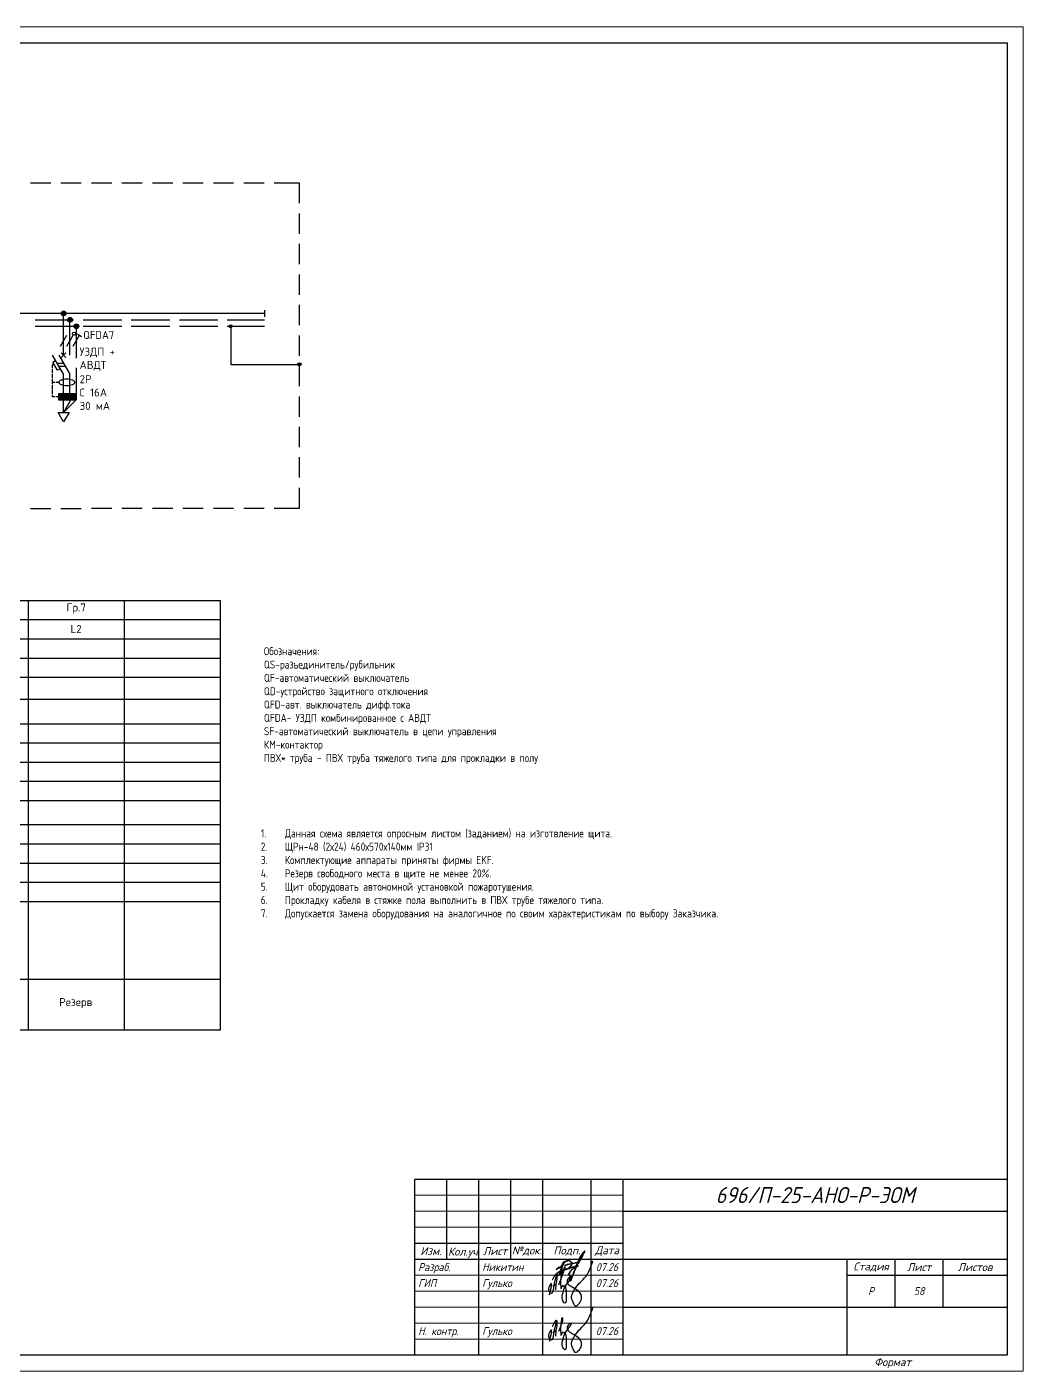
# Model space of a CAD drawing. Header units: millimetres. Extents: x -32 to 417638015, y -35 to 175284279.
# Drawn here: x 731059 to 762183, y 20248 to 62248 of the extents above; entities that cross this region are included whole.
import ezdxf
from ezdxf.enums import TextEntityAlignment as Align

# ---------------------------------------------------------------- set-up
doc = ezdxf.new("R2010")
doc.units = ezdxf.units.MM
for name, color, linetype in [('PDF _0', 7, 'Continuous'), ('PDF _4_Однолинейная схема', 7, 'Continuous'), ('PDF _A-ANNO-NOTE', 7, 'Continuous'), ('PDF _A-HATCH-WALL', 5, 'Continuous'), ('PDF _Текст', 7, 'Continuous'), ('RAMKA', 7, 'Continuous')]:
    doc.layers.add(name, color=color, linetype=linetype)
doc.layers.add('Подписи', color=7, linetype='Continuous', lineweight=9, true_color=0x312af4)
doc.layers.add('ПП_Оформление_подписи_ГИП_Гулько', color=5, linetype='Continuous', lineweight=30)
doc.layers.add('ПП_Оформление_подписи_Разраб_ЭОМ_Никитин', color=5, linetype='Continuous', lineweight=30)
doc.styles.add('ISOCPEUR', font='isocpeur.ttf', dxfattribs={"width": 0.85, "height": 275})
doc.styles.add('PDF GOST Common', font='GOST_Common.ttf')
doc.styles.add('PDF ISOCPEUR', font='isocpeur.ttf')
doc.styles.add('RAMKA', font='isocpeur.ttf', dxfattribs={"oblique": 15, "height": 5})
doc.styles.get("Standard").update_dxf_attribs({"font": 'arial.ttf'})

# ---------------------------------------------------------------- blocks, each defined once
blk = doc.blocks.new('A$Cb06f03d6')
at = {"layer": 'ПП_Оформление_подписи_ГИП_Гулько'}
blk.add_line((-125812, 86151), (-99010, 105567), dxfattribs=at)
for points in [[(48334, 37486), (96196, 107493), (144753, 156012), (214812, 300877)], [(-153665, 12505), (-142841, 105790), (-159754, 76722), (-152989, 32784), (-137429, 26024), (-117811, 71315), (-98869, 164600), (-92504, 179742), (-92297, 176756)], [(-128360, 138738), (-93552, 187518), (-92504, 179742), (-97797, 114560), (-104164, 55600)], [(-75533, 97324), (-42210, 189000), (-42210, 208026), (-48269, 212783), (-52164, 202837), (-57357, 65757), (-56924, 62730), (-40479, 94297), (-32257, 83054), (-17543, 96459), (-18408, 94730), (-18706, 73957), (-12202, 5501), (-23909, -59489), (-44288, -31326), (-39549, 31070), (-17839, 86088), (28122, 165376), (-2229, 141546), (2107, 106452), (39396, 79590), (85790, 47095), (115708, 735), (107904, -44757), (87958, -72486), (68013, -84185), (56306, -72920)], [(56306, -72920), (39460, -35096), (34790, 9574), (48334, 37486)]]:
    blk.add_spline(points, degree=3, dxfattribs=at)
blk = doc.blocks.new('Никитин И.В. подпись')
at = {"color": 5, "lineweight": 35}
for points in [[(0, 0), (602, -1724), (2007, -2407), (3934, -2407), (6143, -802), (8311, 442), (9997, 1445), (11403, 2529), (12527, 3050), (13611, 2408), (15217, 2408), (17425, 3331), (19794, 4575), (21240, 5378), (22324, 5378), (23207, 3893), (23207, 3291), (28419, 5040), (34273, 8632), (43207, 17047), (50303, 27442), (55952, 36883), (62532, 48513), (67769, 59084), (72802, 69346), (75472, 74169), (78039, 81045), (79261, 83531), (75163, 79486), (71013, 74068), (65109, 66390), (62179, 61575), (59008, 56240), (56180, 50874), (51628, 41792), (48349, 33799), (44744, 25479), (41658, 16928), (38577, 9394), (35036, 222), (29326, -12715), (25523, -22346), (22704, -29814), (19481, -38250), (16561, -44005), (15820, -46019), (12174, -57338), (9438, -62595), (8070, -62595), (6749, -61249), (5999, -57223), (5999, -43279), (5999, -38153), (2629, -32924), (1836, -31590), (3630, -26797), (4762, -24498), (7660, -18166), (10828, -13721), (13524, -9949), (15882, -7592), (19252, -5100), (27677, -49), (35068, 4388), (40499, 7484), (49708, 13124)], [(-61141, -9119), (-56920, -4180), (-51478, 315), (-48257, 3367), (-47749, 4833), (-47749, 2430), (-47421, 1774), (-46569, 1403), (-45257, 1403), (-44361, 1818), (-40252, 5103), (-35357, 8946), (-30113, 14561), (-27569, 17068), (-25591, 20069), (-22835, 23741), (-21480, 28085), (-21480, 30147), (-22085, 30681), (-22903, 30681), (-23259, 30681), (-24184, 29614), (-24682, 28619), (-26710, 25099), (-28240, 21473), (-30339, 16283), (-33957, 4766), (-36631, -4274), (-38624, -14132), (-40786, -23569), (-44096, -30947), (-47059, -34122), (-49096, -35520), (-51630, -36412), (-54343, -36412), (-56664, -35591), (-58342, -34485), (-59056, -32345), (-58627, -29384), (-57235, -27351), (-53201, -23427), (-49774, -20822), (-44738, -17276), (-40454, -15564), (-37848, -14280), (-31137, -12104), (-25293, -10424), (-13570, -7108), (-5634, -3792), (1195, 873), (6533, 4946), (12124, 11398), (15268, 17253), (16169, 22480), (15268, 27238), (13103, 30122), (9749, 32825), (5774, 35220), (2203, 36625), (-4037, 36625), (-7969, 35904), (-13812, 33165), (-18538, 29849), (-21618, 25620), (-26152, 18460), (-28224, 13858), (-30608, 6833), (-31764, 2065), (-32434, -877), (-32817, -2860), (-33290, -5472), (-33874, -9228), (-35328, -17258), (-39288, -34300), (-34394, -13004)], [(-28077, -24913), (-17323, 8593)], [(-20379, 13407), (42726, 27296)], [(-12124, -2986), (-13038, -5766), (-12685, -6817), (-12402, -6759)]]:
    blk.add_spline(points, degree=3, dxfattribs=at)
blk = doc.blocks.new('*U1112')
at = {"lineweight": 30, "transparency": 33554687}
for p, q in [((404, 5), (404, 60)), ((404, 60), (589, 60)), ((414, 35), (414, 60)), ((424, 5), (424, 60)), ((434, 35), (434, 60)), ((444, 5), (444, 60)), ((459, 5), (459, 60)), ((469, 5), (469, 60)), ((469, 50), (589, 50)), ((404, 40), (469, 40)), ((404, 35), (469, 35)), ((469, 35), (589, 35)), ((539, 20), (539, 35)), ((554, 20), (554, 35)), ((569, 20), (569, 35)), ((539, 30), (589, 30)), ((469, 20), (589, 20)), ((539, 5), (539, 20))]:
    blk.add_line(p, q, dxfattribs=at)
at = {"lineweight": 20, "transparency": 33554687}
for p, q in [((404, 55), (469, 55)), ((404, 50), (469, 50)), ((404, 45), (469, 45)), ((404, 30), (469, 30)), ((404, 25), (469, 25)), ((404, 20), (469, 20)), ((404, 15), (469, 15)), ((404, 10), (469, 10))]:
    blk.add_line(p, q, dxfattribs=at)
at = {"lineweight": 5, "transparency": 33554687}
blk.add_lwpolyline([(0, 0), (0, 420), (594, 420), (594, 0)], close=True, dxfattribs=at)
at = {"lineweight": 30, "transparency": 33554687}
blk.add_lwpolyline([(20, 5), (20, 415), (589, 415), (589, 5)], close=True, dxfattribs=at)
at = {"layer": 'Подписи', "transparency": 33554687, "xscale": 3.662109375000001e-05, "yscale": 3.662109375000001e-05, "zscale": 3.662109375000001e-05}
blk.add_blockref('A$Cb06f03d6', (451.71, 23.41), dxfattribs=at)
at = {"layer": 'ПП_Оформление_подписи_ГИП_Гулько', "transparency": 33554687, "xscale": 3.662109375000001e-05, "yscale": 3.662109375000001e-05, "zscale": 3.662109375000001e-05}
blk.add_blockref('A$Cb06f03d6', (451.71, 8.87), dxfattribs=at)
at = {"layer": 'ПП_Оформление_подписи_Разраб_ЭОМ_Никитин', "transparency": 33554687, "xscale": 6.346291230164351e-05, "yscale": 6.346291230164351e-05, "zscale": 6.346291230164351e-05}
blk.add_blockref('Никитин И.В. подпись', (451.98, 32.19), dxfattribs=at)
at = {"transparency": 33554687, "char_height": 2.5, "style": 'RAMKA'}
for s, insert, width, attachment_point in [('Изм.', (409, 37.5), 10, 5), ('Кол.уч', (419, 37), 10, 5), ('Лист', (429, 37.5), 10, 5), ('№док.', (439, 37.5), 10, 5), ('Подп.', (451.5, 37.5), 15, 5), ('Дата', (464, 37.5), 10, 5), ('Стадия', (546.5, 32.5), 15, 5), ('Лист', (561.5, 32.5), 15, 5), ('Листов', (579, 32.5), 20, 5), ('Формат  ', (559, 2.5), 95, 6)]:
    blk.add_mtext(s, dxfattribs=dict(at, insert=insert, width=width, attachment_point=attachment_point))
at = {"lineweight": 9, "transparency": 33554687, "oblique": 15, "width": 0.9}
blk.add_attdef('ОБЪЕКТ', text='', height=2.5, dxfattribs=at).set_placement((529, 42.5), align=Align.MIDDLE_CENTER)
at = {"transparency": 33554687, "style": 'RAMKA', "oblique": 15, "width": 0.9}
for tag, height, p in [('СТРАНИЦА', 0.00025, (589, 415)), ('ДАТА1', 2.5, (464, 32.5)), ('ДАТА2', 2.5, (464, 27.5)), ('СТАДИЯ', 2.5, (546.5, 25)), ('ЛИСТ', 2.5, (561.5, 25)), ('ЛИСТОВ', 2.5, (579, 25)), ('ДАТА3', 2.5, (464, 22.5)), ('ДАТА4', 2.5, (464, 17.5)), ('ДАТА5', 2.5, (464, 12.5)), ('ДАТА6', 2.5, (464, 7.5))]:
    blk.add_attdef(tag, text='', height=height, dxfattribs=at).set_placement(p, align=Align.MIDDLE_CENTER)
at = {"transparency": 33554687, "style": 'RAMKA', "oblique": 15, "width": 0.9, "flags": 8}
blk.add_attdef('ШИФР', text='', height=5, dxfattribs=at).set_placement((529, 55), align=Align.MIDDLE_CENTER)
at = {"transparency": 33554687, "style": 'RAMKA', "oblique": 15, "width": 0.9}
for tag, p in [('ДОЛЖНОСТЬ1', (405, 32.5)), ('ФИО1', (425, 32.5)), ('ДОЛЖНОСТЬ2', (405, 27.5)), ('ФИО2', (425, 27.5)), ('ДОЛЖНОСТЬ3', (405, 22.5)), ('ФИО3', (425, 22.5)), ('ДОЛЖНОСТЬ4', (405, 17.5)), ('ФИО4', (425, 17.5)), ('ДОЛЖНОСТЬ5', (405, 12.5)), ('ФИО5', (425, 12.5)), ('ДОЛЖНОСТЬ6', (405, 7.5)), ('ФИО6', (425, 7.5))]:
    blk.add_attdef(tag, text='', height=2.5, dxfattribs=at).set_placement(p, align=Align.MIDDLE_LEFT)
at = {"lineweight": 9, "transparency": 33554687, "oblique": 15, "width": 0.9, "flags": 128}
blk.add_attdef('НАИМЕНОВАНИЕ', text='', height=2.5, dxfattribs=at).set_placement((504, 12.5), align=Align.MIDDLE_CENTER)
at = {"lineweight": 13, "transparency": 33554687, "oblique": 15, "width": 0.9, "flags": 15}
blk.add_attdef('КОМПАНИЯ', text='', height=2.5, dxfattribs=at).set_placement((564, 12.5), align=Align.MIDDLE_CENTER)
at = {"transparency": 33554687, "style": 'RAMKA', "oblique": 15, "width": 0.9, "flags": 8}
blk.add_attdef('ФОРМАТЛИСТА', text='', height=2.5, dxfattribs=at).set_placement((560, 2.5), align=Align.MIDDLE_LEFT)

msp = doc.modelspace()

# ---------------------------------------------------------------- linework, layer by layer
at = {"layer": 'PDF _0', "lineweight": 25}
for points in [[(731169, 57380), (731804, 57380)], [(732122, 57380), (732757, 57380)], [(733074, 57380), (733709, 57380)], [(734027, 57380), (734662, 57380)], [(734979, 57380), (735614, 57380)], [(735932, 57380), (736567, 57380)], [(736884, 57380), (737519, 57380)], [(737837, 57380), (738472, 57380)], [(738789, 57380), (739568, 57380), (739568, 56736)], [(739568, 56419), (739568, 55784)], [(739568, 55466), (739568, 54831)], [(739568, 54514), (739568, 53879)], [(739568, 53561), (739568, 52926)], [(732206, 51995), (732206, 53295)], [(732405, 51995), (732405, 53096)], [(732604, 51898), (732604, 52892)], [(737426, 52914), (737426, 51703), (739572, 51703)], [(739568, 52609), (739568, 51974)], [(732206, 50788), (732206, 51394), (731859, 51995)], [(732109, 51563), (732020, 51517), (731872, 51775), (731957, 51826)], [(732003, 51745), (732202, 51745)], [(732058, 51995), (732405, 51394)], [(732278, 51923), (732134, 52067)], [(732134, 51923), (732274, 52063)], [(732062, 51644), (732261, 51644)], [(732206, 50204), (732604, 50602), (732604, 51597)], [(732405, 50788), (732405, 51394)], [(739568, 51656), (739568, 51021)], [(732405, 50598), (732405, 50547), (732206, 50204), (732206, 50589)], [(739568, 50704), (739568, 50069)], [(739568, 49751), (739568, 49116)], [(739564, 48799), (739564, 48164)], [(739564, 47846), (739564, 47203), (738789, 47203)], [(731804, 47194), (731169, 47194)], [(732757, 47194), (732122, 47194)], [(733709, 47198), (733074, 47198)], [(734662, 47198), (734027, 47198)], [(735614, 47198), (734979, 47198)], [(736567, 47198), (735932, 47198)], [(737519, 47198), (736884, 47198)], [(738472, 47203), (737837, 47203)], [(737095, 30900), (707000, 30900), (707000, 44324), (737095, 44324)], [(731097, 44324), (731097, 30900)], [(734099, 44324), (734099, 30900)], [(737096, 44324), (737096, 30900)], [(707000, 43727), (737095, 43727)], [(707000, 43126), (737095, 43126)], [(707000, 42525), (737095, 42525)], [(707000, 41928), (737095, 41928)], [(707000, 41238), (737095, 41238)], [(708821, 40476), (737095, 40476)], [(711598, 39879), (737095, 39879)], [(708821, 39278), (737095, 39278)], [(711598, 38676), (737095, 38676)], [(707000, 38075), (737095, 38075)], [(707000, 37322), (737095, 37322)], [(707000, 36721), (737095, 36721)], [(707000, 36119), (737095, 36119)], [(707000, 35522), (737095, 35522)], [(707000, 34921), (737095, 34921)], [(707000, 32491), (737095, 32491)]]:
    msp.add_lwpolyline(points, dxfattribs=at)
at = {"layer": 'PDF _0', "color": 1, "lineweight": 25}
for points in [[(732105, 52270), (732308, 52617)], [(732308, 52270), (732507, 52617)], [(732507, 52270), (732706, 52617)], [(732642, 52655), (732769, 52579)], [(731855, 51584), (731855, 51694), (731918, 51694)], [(731855, 51432), (731855, 51555)], [(731855, 51284), (731855, 51402)], [(731940, 51140), (731855, 51140), (731855, 51254)], [(731855, 51080), (731855, 51140)], [(731855, 50932), (731855, 51051)], [(731855, 50780), (731855, 50903)], [(732058, 51140), (731969, 51140)], [(731940, 50691), (731855, 50691), (731855, 50750)], [(732058, 50691), (731969, 50691)]]:
    msp.add_lwpolyline(points, dxfattribs=at)
at = {"layer": 'PDF _0', "lineweight": 25}
for points in [[(732558, 51140), (732553, 51161), (732537, 51178), (732515, 51199), (732482, 51212), (732443, 51224), (732401, 51233), (732355, 51241), (732308, 51241), (732257, 51241), (732211, 51233), (732168, 51224), (732130, 51212), (732096, 51199), (732075, 51178), (732062, 51161), (732058, 51140), (732062, 51123), (732075, 51102), (732096, 51085), (732130, 51072), (732168, 51059), (732211, 51051), (732257, 51042), (732308, 51042), (732355, 51042), (732401, 51051), (732443, 51059), (732482, 51072), (732515, 51085), (732537, 51102), (732553, 51123)], [(732058, 50788), (732558, 50788), (732558, 50589), (732058, 50589)], [(732558, 50589), (732058, 50589), (732058, 50788), (732558, 50788)], [(732206, 49904), (732033, 50204), (732380, 50204)]]:
    msp.add_lwpolyline(points, close=True, dxfattribs=at)
at = {"layer": 'PDF _0', "color": 7, "lineweight": 0, "true_color": 0xffffff}
msp.add_lwpolyline([(732058, 50788), (732558, 50788)], dxfattribs=at)
at = {"layer": 'PDF _0', "lineweight": 25}
for centre, radius in [((732208, 53297), 74.1), ((732407, 53098), 74.1), ((732606, 52895), 74.1), ((737428, 52895), 48.7), ((739575, 51705), 48.7)]:
    msp.add_circle(centre, radius, dxfattribs=at)
at = {"layer": 'PDF _0', "color": 1, "lineweight": 25}
msp.add_circle((732534, 52662), 48.7, dxfattribs=at)
at = {"layer": 'PDF _0', "transparency": 33554559}
for points in [[(732147, 53341), (732270, 53337), (732143, 53337)], [(732151, 53345), (732266, 53341), (732147, 53341)], [(732266, 53341), (732147, 53341), (732270, 53337)], [(732156, 53350), (732261, 53345), (732151, 53345)], [(732261, 53345), (732151, 53345), (732266, 53341)], [(732164, 53354), (732253, 53350), (732156, 53350)], [(732253, 53350), (732156, 53350), (732261, 53345)], [(732168, 53358), (732249, 53354), (732164, 53354)], [(732249, 53354), (732164, 53354), (732253, 53350)], [(732177, 53362), (732244, 53358), (732168, 53358)], [(732244, 53358), (732168, 53358), (732249, 53354)], [(732181, 53367), (732236, 53362), (732177, 53362)], [(732236, 53362), (732177, 53362), (732244, 53358)], [(732189, 53367), (732232, 53367), (732181, 53367)], [(732232, 53367), (732181, 53367), (732236, 53362)], [(732194, 53367), (732223, 53367), (732189, 53367)], [(732223, 53367), (732189, 53367), (732232, 53367)], [(732211, 53371), (732215, 53367), (732194, 53367)], [(732215, 53367), (732194, 53367), (732223, 53367)], [(732134, 53307), (732283, 53303), (732130, 53303)], [(732283, 53303), (732130, 53303), (732283, 53295)], [(732130, 53303), (732283, 53295), (732130, 53295)], [(732283, 53295), (732130, 53295), (732283, 53286)], [(732130, 53295), (732283, 53286), (732130, 53286)], [(732283, 53286), (732130, 53286), (732278, 53282)], [(732130, 53286), (732278, 53282), (732134, 53282)], [(732139, 53324), (732278, 53316), (732134, 53316)], [(732278, 53316), (732134, 53316), (732278, 53307)], [(732134, 53316), (732278, 53307), (732134, 53307)], [(732278, 53307), (732134, 53307), (732283, 53303)], [(732278, 53282), (732134, 53282), (732278, 53273)], [(732134, 53282), (732278, 53273), (732134, 53273)], [(732278, 53273), (732134, 53273), (732274, 53265)], [(732134, 53273), (732274, 53265), (732139, 53265)], [(732143, 53337), (732274, 53328), (732139, 53328)], [(732274, 53328), (732139, 53328), (732274, 53324)], [(732139, 53328), (732274, 53324), (732139, 53324)], [(732274, 53324), (732139, 53324), (732278, 53316)], [(732274, 53265), (732139, 53265), (732274, 53261)], [(732139, 53265), (732274, 53261), (732139, 53261)], [(732274, 53261), (732139, 53261), (732270, 53252)], [(732139, 53261), (732270, 53252), (732143, 53252)], [(732270, 53337), (732143, 53337), (732274, 53328)], [(732270, 53252), (732143, 53252), (732266, 53248)], [(732143, 53252), (732266, 53248), (732147, 53248)], [(732266, 53248), (732147, 53248), (732261, 53244)], [(732147, 53248), (732261, 53244), (732151, 53244)], [(732261, 53244), (732151, 53244), (732253, 53240)], [(732151, 53244), (732253, 53240), (732156, 53240)], [(732253, 53240), (732156, 53240), (732249, 53235)], [(732156, 53240), (732249, 53235), (732164, 53235)], [(732249, 53235), (732164, 53235), (732244, 53231)], [(732164, 53235), (732244, 53231), (732168, 53231)], [(732244, 53231), (732168, 53231), (732236, 53227)], [(732168, 53231), (732236, 53227), (732177, 53227)], [(732236, 53227), (732177, 53227), (732232, 53223)], [(732177, 53227), (732232, 53223), (732181, 53223)], [(732232, 53223), (732181, 53223), (732223, 53223)], [(732181, 53223), (732223, 53223), (732189, 53223)], [(732189, 53223), (732194, 53218), (732215, 53218)], [(732189, 53223), (732223, 53223), (732215, 53218)], [(732194, 53218), (732215, 53218), (732211, 53218)]]:
    msp.add_solid(points, dxfattribs=at)
at = {"layer": 'PDF _0', "color": 7, "true_color": 0xffffff, "transparency": 33554559}
for points in [[(732058, 50589), (732558, 50589), (732058, 50788)], [(732558, 50589), (732058, 50788), (732558, 50788)]]:
    msp.add_solid(points, dxfattribs=at)
at = {"layer": 'PDF _4_Однолинейная схема', "lineweight": 25}
for points in [[(738485, 53396), (738485, 53193)], [(738485, 53295), (713356, 53295)], [(731322, 53096), (732520, 53096)], [(732820, 53096), (734022, 53096)], [(734319, 53096), (735521, 53096)], [(735822, 53096), (737020, 53096)], [(737320, 53096), (738485, 53096)], [(731322, 52892), (732520, 52892)], [(732820, 52892), (734022, 52892)], [(734319, 52892), (735521, 52892)], [(735822, 52892), (737020, 52892)], [(737320, 52892), (738485, 52892)]]:
    msp.add_lwpolyline(points, dxfattribs=at)
at = {"layer": 'PDF _A-ANNO-NOTE', "lineweight": 30}
for centre in [(737428, 52895), (739575, 51705)]:
    msp.add_circle(centre, 48.7, dxfattribs=at)
at = {"layer": 'PDF _A-ANNO-NOTE', "transparency": 33554559}
for points in [[(737384, 52922), (737469, 52918), (737380, 52918)], [(737388, 52926), (737469, 52922), (737384, 52922)], [(737469, 52922), (737384, 52922), (737469, 52918)], [(737392, 52931), (737464, 52926), (737388, 52926)], [(737464, 52926), (737388, 52926), (737469, 52922)], [(737397, 52935), (737460, 52931), (737392, 52931)], [(737464, 52931), (737464, 52931), (737392, 52931)], [(737464, 52931), (737392, 52931), (737460, 52931)], [(737464, 52931), (737392, 52931), (737464, 52926)], [(737401, 52939), (737456, 52935), (737397, 52935)], [(737456, 52935), (737397, 52935), (737460, 52931)], [(737405, 52939), (737452, 52939), (737401, 52939)], [(737452, 52939), (737401, 52939), (737456, 52935)], [(737409, 52943), (737447, 52939), (737405, 52939)], [(737447, 52939), (737405, 52939), (737452, 52939)], [(737414, 52943), (737443, 52943), (737409, 52943)], [(737443, 52943), (737409, 52943), (737447, 52939)], [(737418, 52943), (737439, 52943), (737414, 52943)], [(737439, 52943), (737414, 52943), (737443, 52943)], [(737430, 52943), (737418, 52943), (737418, 52943)], [(737430, 52943), (737418, 52943), (737439, 52943)], [(737380, 52909), (737477, 52905), (737375, 52905)], [(737477, 52905), (737375, 52905), (737477, 52901)], [(737375, 52905), (737477, 52901), (737375, 52901)], [(737477, 52901), (737375, 52901), (737477, 52892)], [(737375, 52901), (737477, 52892), (737375, 52892)], [(737477, 52892), (737375, 52892), (737477, 52888)], [(737375, 52892), (737477, 52888), (737375, 52888)], [(737477, 52888), (737375, 52888), (737477, 52884)], [(737375, 52888), (737477, 52884), (737375, 52884)], [(737477, 52884), (737375, 52884), (737473, 52880)], [(737375, 52884), (737473, 52880), (737380, 52880)], [(737469, 52918), (737380, 52918), (737473, 52914)], [(737380, 52918), (737473, 52914), (737380, 52914)], [(737473, 52914), (737380, 52914), (737473, 52909)], [(737380, 52914), (737473, 52909), (737380, 52909)], [(737473, 52909), (737380, 52909), (737477, 52905)], [(737473, 52880), (737380, 52880), (737473, 52875)], [(737380, 52880), (737473, 52875), (737380, 52875)], [(737473, 52875), (737380, 52875), (737469, 52871)], [(737380, 52875), (737469, 52871), (737380, 52871)], [(737469, 52871), (737380, 52871), (737469, 52867)], [(737380, 52871), (737469, 52867), (737384, 52867)], [(737469, 52867), (737384, 52867), (737464, 52863)], [(737384, 52867), (737464, 52863), (737388, 52863)], [(737464, 52863), (737388, 52863), (737464, 52859)], [(737388, 52863), (737464, 52859), (737392, 52859)], [(737460, 52859), (737460, 52859), (737392, 52859)], [(737460, 52859), (737392, 52859), (737464, 52859)], [(737460, 52859), (737392, 52859), (737456, 52854)], [(737392, 52859), (737456, 52854), (737397, 52854)], [(737456, 52854), (737397, 52854), (737452, 52850)], [(737397, 52854), (737452, 52850), (737401, 52850)], [(737452, 52850), (737401, 52850), (737447, 52850)], [(737401, 52850), (737447, 52850), (737405, 52850)], [(737447, 52850), (737405, 52850), (737443, 52846)], [(737405, 52850), (737443, 52846), (737409, 52846)], [(737443, 52846), (737409, 52846), (737439, 52846)], [(737409, 52846), (737439, 52846), (737414, 52846)], [(737430, 52846), (737418, 52846), (737414, 52846)], [(737414, 52846), (737439, 52846), (737430, 52846)], [(737430, 52846), (737430, 52846), (737418, 52846)], [(739526, 51711), (739623, 51707), (739522, 51707)], [(739623, 51707), (739522, 51707), (739623, 51703)], [(739522, 51707), (739623, 51703), (739522, 51703)], [(739623, 51703), (739522, 51703), (739623, 51699)], [(739522, 51703), (739623, 51699), (739522, 51699)], [(739623, 51699), (739522, 51699), (739623, 51694)], [(739522, 51699), (739623, 51694), (739526, 51694)], [(739530, 51724), (739619, 51720), (739526, 51720)], [(739619, 51720), (739526, 51720), (739619, 51715)], [(739526, 51720), (739619, 51715), (739526, 51715)], [(739619, 51715), (739526, 51715), (739623, 51711)], [(739526, 51715), (739623, 51711), (739526, 51711)], [(739623, 51711), (739526, 51711), (739623, 51707)], [(739623, 51694), (739526, 51694), (739619, 51690)], [(739526, 51694), (739619, 51690), (739526, 51690)], [(739619, 51690), (739526, 51690), (739619, 51686)], [(739526, 51690), (739619, 51686), (739526, 51686)], [(739619, 51686), (739526, 51686), (739619, 51682)], [(739526, 51686), (739619, 51682), (739530, 51682)], [(739534, 51732), (739615, 51728), (739530, 51728)], [(739615, 51728), (739530, 51728), (739619, 51724)], [(739530, 51728), (739619, 51724), (739530, 51724)], [(739619, 51724), (739530, 51724), (739619, 51720)], [(739619, 51682), (739530, 51682), (739615, 51677)], [(739530, 51682), (739615, 51677), (739530, 51677)], [(739615, 51677), (739530, 51677), (739611, 51673)], [(739530, 51677), (739611, 51673), (739534, 51673)], [(739539, 51737), (739611, 51732), (739534, 51732)], [(739611, 51732), (739534, 51732), (739615, 51728)], [(739611, 51673), (739534, 51673), (739611, 51669)], [(739534, 51673), (739611, 51669), (739539, 51669)], [(739543, 51745), (739606, 51741), (739539, 51741)], [(739606, 51741), (739539, 51741), (739611, 51737)], [(739539, 51741), (739611, 51737), (739539, 51737)], [(739611, 51737), (739539, 51737), (739611, 51732)], [(739611, 51669), (739539, 51669), (739606, 51665)], [(739539, 51669), (739606, 51665), (739539, 51665)], [(739606, 51665), (739539, 51665), (739602, 51660)], [(739539, 51665), (739602, 51660), (739543, 51660)], [(739547, 51745), (739602, 51745), (739543, 51745)], [(739602, 51745), (739543, 51745), (739606, 51741)], [(739602, 51660), (739543, 51660), (739598, 51660)], [(739543, 51660), (739598, 51660), (739547, 51660)], [(739551, 51749), (739598, 51745), (739547, 51745)], [(739598, 51745), (739547, 51745), (739602, 51745)], [(739598, 51660), (739547, 51660), (739594, 51656)], [(739547, 51660), (739594, 51656), (739551, 51656)], [(739556, 51749), (739594, 51749), (739551, 51749)], [(739594, 51749), (739551, 51749), (739598, 51745)], [(739564, 51754), (739590, 51749), (739556, 51749)], [(739590, 51749), (739556, 51749), (739594, 51749)], [(739577, 51754), (739564, 51754), (739564, 51754)], [(739585, 51754), (739585, 51754), (739564, 51754)], [(739585, 51754), (739564, 51754), (739577, 51754)], [(739585, 51754), (739564, 51754), (739590, 51749)], [(739594, 51656), (739551, 51656), (739590, 51656)], [(739551, 51656), (739590, 51656), (739556, 51656)], [(739590, 51656), (739556, 51656), (739585, 51656)], [(739556, 51656), (739585, 51656), (739564, 51656)], [(739577, 51652), (739564, 51652), (739564, 51656)], [(739564, 51656), (739585, 51656), (739577, 51652)], [(739577, 51652), (739577, 51652), (739564, 51652)]]:
    msp.add_solid(points, dxfattribs=at)
at = {"layer": 'PDF _A-HATCH-WALL', "color": 7, "transparency": 33554559}
for points in [[(732338, 53121), (732477, 53117), (732333, 53117)], [(732477, 53117), (732333, 53117), (732482, 53108)], [(732333, 53117), (732482, 53108), (732333, 53108)], [(732482, 53108), (732333, 53108), (732482, 53100)], [(732333, 53108), (732482, 53100), (732333, 53100)], [(732482, 53100), (732333, 53100), (732482, 53096)], [(732333, 53100), (732482, 53096), (732333, 53096)], [(732482, 53096), (732333, 53096), (732482, 53087)], [(732333, 53096), (732482, 53087), (732333, 53087)], [(732482, 53087), (732333, 53087), (732482, 53079)], [(732333, 53087), (732482, 53079), (732333, 53079)], [(732482, 53079), (732333, 53079), (732477, 53074)], [(732333, 53079), (732477, 53074), (732333, 53074)], [(732477, 53074), (732333, 53074), (732477, 53066)], [(732333, 53074), (732477, 53066), (732338, 53066)], [(732342, 53134), (732473, 53129), (732338, 53129)], [(732473, 53129), (732338, 53129), (732477, 53121)], [(732338, 53129), (732477, 53121), (732338, 53121)], [(732477, 53121), (732338, 53121), (732477, 53117)], [(732477, 53066), (732338, 53066), (732473, 53062)], [(732338, 53066), (732473, 53062), (732338, 53062)], [(732473, 53062), (732338, 53062), (732469, 53053)], [(732338, 53062), (732469, 53053), (732342, 53053)], [(732346, 53142), (732469, 53134), (732342, 53134)], [(732469, 53134), (732342, 53134), (732473, 53129)], [(732469, 53053), (732342, 53053), (732465, 53049)], [(732342, 53053), (732465, 53049), (732346, 53049)], [(732355, 53146), (732465, 53142), (732346, 53142)], [(732465, 53142), (732346, 53142), (732469, 53134)], [(732465, 53049), (732346, 53049), (732460, 53041)], [(732346, 53049), (732460, 53041), (732355, 53041)], [(732359, 53151), (732460, 53146), (732355, 53146)], [(732460, 53146), (732355, 53146), (732465, 53142)], [(732460, 53041), (732355, 53041), (732456, 53036)], [(732355, 53041), (732456, 53036), (732359, 53036)], [(732363, 53155), (732456, 53151), (732359, 53151)], [(732456, 53151), (732359, 53151), (732460, 53146)], [(732456, 53036), (732359, 53036), (732448, 53032)], [(732359, 53036), (732448, 53032), (732363, 53032)], [(732367, 53159), (732448, 53155), (732363, 53155)], [(732448, 53155), (732363, 53155), (732456, 53151)], [(732448, 53032), (732363, 53032), (732443, 53028)], [(732363, 53032), (732443, 53028), (732367, 53028)], [(732376, 53163), (732443, 53159), (732367, 53159)], [(732443, 53159), (732367, 53159), (732448, 53155)], [(732443, 53028), (732367, 53028), (732439, 53028)], [(732367, 53028), (732439, 53028), (732376, 53028)], [(732380, 53163), (732439, 53163), (732376, 53163)], [(732439, 53163), (732376, 53163), (732443, 53159)], [(732439, 53028), (732376, 53028), (732431, 53024)], [(732376, 53028), (732431, 53024), (732380, 53024)], [(732388, 53168), (732431, 53163), (732380, 53163)], [(732431, 53163), (732380, 53163), (732439, 53163)], [(732431, 53024), (732380, 53024), (732422, 53019)], [(732380, 53024), (732422, 53019), (732388, 53019)], [(732397, 53168), (732422, 53168), (732388, 53168)], [(732422, 53168), (732388, 53168), (732431, 53163)], [(732388, 53019), (732397, 53019), (732414, 53019)], [(732388, 53019), (732422, 53019), (732414, 53019)], [(732410, 53168), (732414, 53168), (732397, 53168)], [(732414, 53168), (732397, 53168), (732422, 53168)], [(732397, 53019), (732414, 53019), (732410, 53019)], [(732537, 52922), (732676, 52914), (732532, 52914)], [(732541, 52931), (732676, 52922), (732537, 52922)], [(732676, 52922), (732537, 52922), (732676, 52914)], [(732545, 52935), (732672, 52931), (732541, 52931)], [(732672, 52931), (732541, 52931), (732676, 52922)], [(732549, 52939), (732668, 52935), (732545, 52935)], [(732668, 52935), (732545, 52935), (732672, 52931)], [(732553, 52947), (732664, 52939), (732549, 52939)], [(732664, 52939), (732549, 52939), (732668, 52935)], [(732558, 52952), (732659, 52947), (732553, 52947)], [(732659, 52947), (732553, 52947), (732664, 52939)], [(732562, 52956), (732655, 52952), (732558, 52952)], [(732655, 52952), (732558, 52952), (732659, 52947)], [(732570, 52960), (732651, 52956), (732562, 52956)], [(732651, 52956), (732562, 52956), (732655, 52952)], [(732575, 52964), (732642, 52960), (732570, 52960)], [(732642, 52960), (732570, 52960), (732651, 52956)], [(732583, 52964), (732638, 52964), (732575, 52964)], [(732638, 52964), (732575, 52964), (732642, 52960)], [(732592, 52969), (732630, 52964), (732583, 52964)], [(732630, 52964), (732583, 52964), (732638, 52964)], [(732596, 52969), (732625, 52969), (732592, 52969)], [(732625, 52969), (732592, 52969), (732630, 52964)], [(732609, 52969), (732613, 52969), (732596, 52969)], [(732613, 52969), (732596, 52969), (732625, 52969)], [(732676, 52914), (732532, 52914), (732680, 52909)], [(732532, 52914), (732680, 52909), (732532, 52909)], [(732680, 52909), (732532, 52909), (732680, 52901)], [(732532, 52909), (732680, 52901), (732532, 52901)], [(732680, 52901), (732532, 52901), (732680, 52892)], [(732532, 52901), (732680, 52892), (732532, 52892)], [(732680, 52892), (732532, 52892), (732680, 52888)], [(732532, 52892), (732680, 52888), (732532, 52888)], [(732680, 52888), (732532, 52888), (732680, 52880)], [(732532, 52888), (732680, 52880), (732532, 52880)], [(732680, 52880), (732532, 52880), (732676, 52871)], [(732532, 52880), (732676, 52871), (732532, 52871)], [(732676, 52871), (732532, 52871), (732676, 52867)], [(732532, 52871), (732676, 52867), (732537, 52867)], [(732676, 52867), (732537, 52867), (732672, 52859)], [(732537, 52867), (732672, 52859), (732541, 52859)], [(732672, 52859), (732541, 52859), (732668, 52854)], [(732541, 52859), (732668, 52854), (732545, 52854)], [(732668, 52854), (732545, 52854), (732664, 52850)], [(732545, 52854), (732664, 52850), (732549, 52850)], [(732664, 52850), (732549, 52850), (732659, 52842)], [(732549, 52850), (732659, 52842), (732553, 52842)], [(732659, 52842), (732553, 52842), (732655, 52837)], [(732553, 52842), (732655, 52837), (732558, 52837)], [(732655, 52837), (732558, 52837), (732651, 52833)], [(732558, 52837), (732651, 52833), (732562, 52833)], [(732651, 52833), (732562, 52833), (732642, 52829)], [(732562, 52833), (732642, 52829), (732570, 52829)], [(732642, 52829), (732570, 52829), (732638, 52825)], [(732570, 52829), (732638, 52825), (732575, 52825)], [(732638, 52825), (732575, 52825), (732630, 52825)], [(732575, 52825), (732630, 52825), (732583, 52825)], [(732630, 52825), (732583, 52825), (732625, 52820)], [(732583, 52825), (732625, 52820), (732592, 52820)], [(732592, 52820), (732596, 52820), (732613, 52820)], [(732592, 52820), (732625, 52820), (732613, 52820)], [(732596, 52820), (732613, 52820), (732609, 52820)]]:
    msp.add_solid(points, dxfattribs=at)

# ---------------------------------------------------------------- block references
at = {"layer": 'RAMKA', "transparency": 33554687}
ref = msp.add_blockref('*U1112', (702783, 20248), dxfattribs=dict(at, xscale=100, yscale=100, zscale=100))
ref.add_attrib('ШИФР', '696/П-25-АНО-Р-ЭОМ', dxfattribs={"layer": '0', "transparency": 33554687, "height": 500, "style": 'RAMKA', "oblique": 15, "width": 0.9}).set_placement((755683, 25748), align=Align.MIDDLE_CENTER)
ref.add_attrib('СТАДИЯ', 'Р', dxfattribs={"layer": '0', "transparency": 33554687, "height": 250, "style": 'RAMKA', "oblique": 15, "width": 0.9}).set_placement((757433, 22748), align=Align.MIDDLE_CENTER)
ref.add_attrib('ЛИСТ', '58', dxfattribs={"layer": '0', "transparency": 33554687, "height": 250, "style": 'RAMKA', "oblique": 15, "width": 0.9}).set_placement((758933, 22748), align=Align.MIDDLE_CENTER)
ref.add_attrib('СТРАНИЦА', '1', dxfattribs={"layer": '0', "transparency": 33554687, "height": 0.025, "style": 'RAMKA', "oblique": 15, "width": 0.9}).set_placement((761683, 61748), align=Align.MIDDLE_CENTER)
ref.add_attrib('ДОЛЖНОСТЬ1', 'Разраб.', dxfattribs={"layer": '0', "transparency": 33554687, "height": 250, "style": 'RAMKA', "oblique": 15, "width": 0.9}).set_placement((743283, 23498), align=Align.MIDDLE_LEFT)
ref.add_attrib('ДОЛЖНОСТЬ2', 'ГИП', dxfattribs={"layer": '0', "transparency": 33554687, "height": 250, "style": 'RAMKA', "oblique": 15, "width": 0.9}).set_placement((743283, 22998), align=Align.MIDDLE_LEFT)
ref.add_attrib('ДОЛЖНОСТЬ5', 'Н. контр.', dxfattribs={"layer": '0', "transparency": 33554687, "height": 250, "style": 'RAMKA', "oblique": 15, "width": 0.9}).set_placement((743283, 21498), align=Align.MIDDLE_LEFT)
ref.add_attrib('ФИО1', 'Никитин', dxfattribs={"layer": '0', "transparency": 33554687, "height": 250, "style": 'RAMKA', "oblique": 15, "width": 0.9}).set_placement((745283, 23498), align=Align.MIDDLE_LEFT)
ref.add_attrib('ФИО2', 'Гулько', dxfattribs={"layer": '0', "transparency": 33554687, "height": 250, "style": 'RAMKA', "oblique": 15, "width": 0.9}).set_placement((745283, 22998), align=Align.MIDDLE_LEFT)
ref.add_attrib('ФИО5', 'Гулько', dxfattribs={"layer": '0', "transparency": 33554687, "height": 250, "style": 'RAMKA', "oblique": 15, "width": 0.9}).set_placement((745283, 21498), align=Align.MIDDLE_LEFT)
ref.add_attrib('ДАТА1', '07.26', dxfattribs={"layer": '0', "transparency": 33554687, "height": 250, "style": 'RAMKA', "oblique": 15, "width": 0.9}).set_placement((749183, 23498), align=Align.MIDDLE_CENTER)
ref.add_attrib('ДАТА2', '07.26', dxfattribs={"layer": '0', "transparency": 33554687, "height": 250, "style": 'RAMKA', "oblique": 15, "width": 0.9}).set_placement((749183, 22998), align=Align.MIDDLE_CENTER)
ref.add_attrib('ДАТА5', '07.26', dxfattribs={"layer": '0', "transparency": 33554687, "height": 250, "style": 'RAMKA', "oblique": 15, "width": 0.9}).set_placement((749183, 21498), align=Align.MIDDLE_CENTER)

# ---------------------------------------------------------------- texts
at = {"ltscale": 100, "char_height": 250, "attachment_point": 1, "style": 'ISOCPEUR'}
for s, width, gutter_width, heights, insert in [('Обозначения:\\PQS-разъединитель/рубильник\\PQF-автоматический выключатель\\PQD-устройство защитного отключения\\PQFD-авт. выключатель дифф.тока\\PQFDA- УЗДП комбинированное с АВДТ\\PSF-автоматический выключатель в цепи управления\\PКМ-контактор\\P{\\C0;ПВХ* труба - ПВХ труба тяжелого типа для прокладки в полу}', 9206.65, 1250, [0], (738465, 42866)), ('\\pxi-3,l3,t3;1.^IДанная схема является опросным листом (заданием) на изготвление щита.\\P2.^IЩРн-48 (2х24) 460х570х140мм IP31 \\P3.^IКомплектующие аппараты приняты фирмы EKF.\\P4.^IРезерв свободного места в щите не менее 20%.\\P{\\C0;5.^IЩит оборудовать автономной установкой пожаротушения.\\P6.^IПрокладку кабеля в стяжке пола выполнить в ПВХ трубе тяжелого типа.\\P\\A1;\\C256;7.^IДопускается замена оборудования на аналогичное по своим характеристикам по выбору Заказчика.}', 18423.29, 1, [6611], (738368, 37176))]:
    msp.add_mtext_dynamic_manual_height_columns(s, width=width, gutter_width=gutter_width, heights=heights, dxfattribs=dict(at, insert=insert))
at = {"layer": 'PDF _Текст', "attachment_point": 4}
for s, insert, char_height, style in [('QFDA7', (732820, 52623), 250, 'PDF GOST Common'), ('УЗДП +', (732706, 52073), 250, 'PDF ISOCPEUR'), ('АВДТ', (732706, 51658), 250, 'PDF ISOCPEUR'), ('2Р', (732706, 51239), 250, 'PDF ISOCPEUR'), ('С 16А', (732706, 50824), 250, 'PDF ISOCPEUR'), ('AFD', (732117, 50698), 175, 'PDF GOST Common'), ('30 мА', (732706, 50405), 250, 'PDF ISOCPEUR'), ('Гр.7', (732295, 44076), 250, 'PDF ISOCPEUR'), ('L2', (732422, 43437), 250, 'PDF ISOCPEUR'), ('79.0000', (735593, 41581), 0.999, 'PDF ISOCPEUR'), ('43.0000', (735593, 40857), 0.999, 'PDF ISOCPEUR'), ('36.0000', (735593, 39579), 0.999, 'PDF ISOCPEUR'), ('36.0000', (735593, 37699), 0.999, 'PDF ISOCPEUR'), ('0.8500', (735593, 37022), 0.999, 'PDF ISOCPEUR'), ('64,35', (735593, 36420), 0.999, 'PDF ISOCPEUR'), ('Резерв', (732067, 31744), 250, 'PDF ISOCPEUR'), ('0,15', (732596, 30773), 0.999, 'PDF ISOCPEUR'), ('0,27', (735597, 30773), 0.999, 'PDF ISOCPEUR'), ('####', (732596, 30544), 0.999, 'PDF ISOCPEUR'), ('####', (732596, 30354), 0.999, 'PDF ISOCPEUR'), ('9.6000', (735593, 30544), 0.999, 'PDF ISOCPEUR'), ('10.6667', (735593, 30354), 0.999, 'PDF ISOCPEUR'), ('0.9000', (735593, 30138), 0.999, 'PDF ISOCPEUR')]:
    msp.add_mtext(s, dxfattribs=dict(at, insert=insert, char_height=char_height, style=style))

doc.saveas('drawing.dxf')
